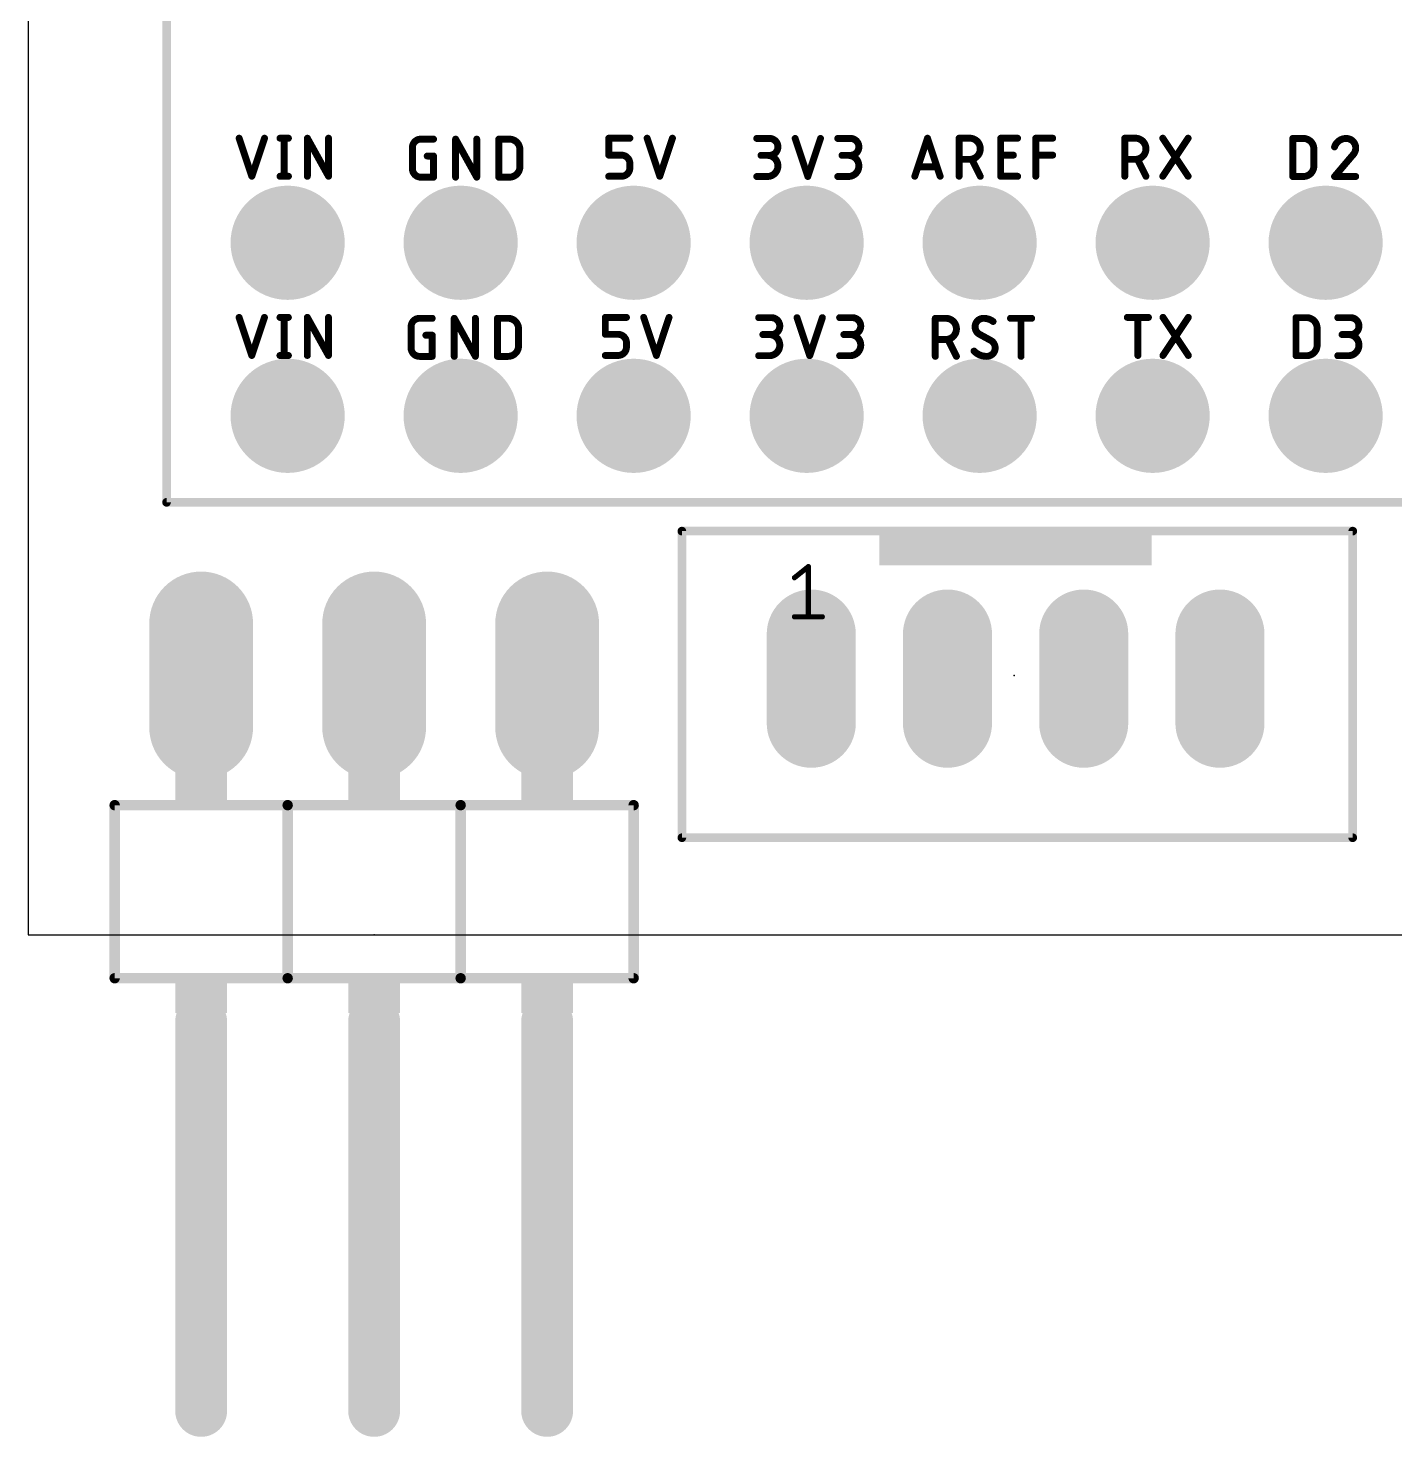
# Model space of a CAD drawing. Extents: x 0 to 2.49, y -0.29 to 2.34.
# Drawn here: x 0 to 0.79, y -0.29 to 0.524 of the extents above; entities that cross this region are included whole.
import ezdxf

# ---------------------------------------------------------------- set-up
doc = ezdxf.new("R2010")
doc.units = 0
for name, color, linetype in [('17', 110, 'CONTINUOUS'), ('20', 31, 'CONTINUOUS'), ('21', 253, 'CONTINUOUS'), ('23', 53, 'CONTINUOUS')]:
    doc.layers.add(name, color=color, linetype=linetype)

# ---------------------------------------------------------------- blocks, each defined once
blk = doc.blocks.new('ROUNDP')
at = {"const_width": 0.5}
blk.add_lwpolyline([(0, -0.25, 1), (0, 0.25, 1), (0, -0.25)], format="xyb", dxfattribs=at)
blk = doc.blocks.new('RECT')
blk.add_solid([(-0.5, -0.5), (0.5, -0.5), (-0.5, 0.5), (0.5, 0.5)])
blk = doc.blocks.new('LONGP100')
at = {"const_width": 1}
blk.add_lwpolyline([(-0.5, 0), (0.5, 0)], dxfattribs=at)
at = {"const_width": 0.5}
for points in [[(-0.5, 0.25, 1), (-0.5, -0.25)], [(0.5, -0.25, 1), (0.5, 0.25)]]:
    blk.add_lwpolyline(points, format="xyb", dxfattribs=at)

msp = doc.modelspace()

# ---------------------------------------------------------------- linework, layer by layer
at = {"layer": '20'}
for p, q in [((0, 2.149606), (0, 0)), ((0, 0), (2.487008, 0))]:
    msp.add_line(p, q, dxfattribs=at)
at = {"layer": '21'}
for points, const_width in [([(0.08, 0.25), (0.08, 1.027)], 0.005), ([(0.121957, 0.460424), (0.12929, 0.438424)], 0.004), ([(0.12929, 0.438424), (0.136624, 0.460424)], 0.004), ([(0.145566, 0.460424), (0.150454, 0.460424)], 0.004), ([(0.14801, 0.460424), (0.14801, 0.438424)], 0.004), ([(0.161399, 0.438424), (0.161399, 0.460424)], 0.004), ([(0.161399, 0.460424), (0.173621, 0.438424)], 0.004), ([(0.173621, 0.438424), (0.173621, 0.460424)], 0.004), ([(0.222113, 0.442787), (0.222113, 0.455009)], 0.004), ([(0.227002, 0.459898), (0.234335, 0.459898)], 0.004), ([(0.247073, 0.437898), (0.247073, 0.459898)], 0.004), ([(0.247073, 0.459898), (0.259295, 0.437898)], 0.004), ([(0.259295, 0.437898), (0.259295, 0.459898)], 0.004), ([(0.272033, 0.437898), (0.272033, 0.459898)], 0.004), ([(0.272033, 0.459898), (0.278144, 0.459898)], 0.004), ([(0.335592, 0.450646), (0.335592, 0.460424)], 0.004), ([(0.335592, 0.460424), (0.347814, 0.460424)], 0.004), ([(0.35777, 0.460424), (0.365103, 0.438424)], 0.004), ([(0.365103, 0.438424), (0.372436, 0.460424)], 0.004), ([(0.42117, 0.460293), (0.428503, 0.460293)], 0.004), ([(0.443348, 0.460293), (0.450681, 0.438293)], 0.004), ([(0.450681, 0.438293), (0.458014, 0.460293)], 0.004), ([(0.46797, 0.460293), (0.475303, 0.460293)], 0.004), ([(0.51252, 0.438424), (0.519853, 0.460424)], 0.004), ([(0.519853, 0.460424), (0.527187, 0.438424)], 0.004), ([(0.538142, 0.438424), (0.538142, 0.460424)], 0.004), ([(0.538142, 0.460424), (0.544254, 0.460424)], 0.004), ([(0.56217, 0.438424), (0.56217, 0.460424)], 0.004), ([(0.56217, 0.460424), (0.571947, 0.460424)], 0.004), ([(0.582449, 0.438424), (0.582449, 0.460424)], 0.004), ([(0.582449, 0.460424), (0.592227, 0.460424)], 0.004), ([(0.6339, 0.438424), (0.6339, 0.460424)], 0.004), ([(0.6339, 0.460424), (0.640011, 0.460424)], 0.004), ([(0.655857, 0.438424), (0.670524, 0.460424)], 0.004), ([(0.655857, 0.460424), (0.670524, 0.438424)], 0.004), ([(0.730975, 0.438293), (0.730975, 0.460293)], 0.004), ([(0.730975, 0.460293), (0.737086, 0.460293)], 0.004), ([(0.743197, 0.454182), (0.743197, 0.444404)], 0.004), ([(0.230668, 0.45012), (0.234335, 0.45012)], 0.004), ([(0.234335, 0.45012), (0.234335, 0.437898)], 0.004), ([(0.284255, 0.453787), (0.284255, 0.444009)], 0.004), ([(0.342925, 0.450646), (0.335592, 0.450646)], 0.004), ([(0.347814, 0.443313), (0.347814, 0.445757)], 0.004), ([(0.428503, 0.450515), (0.423614, 0.450515)], 0.004), ([(0.475303, 0.450515), (0.470414, 0.450515)], 0.004), ([(0.544254, 0.448202), (0.538142, 0.448202)], 0.004), ([(0.550365, 0.438424), (0.545476, 0.448202)], 0.004), ([(0.56217, 0.450646), (0.569503, 0.450646)], 0.004), ([(0.582449, 0.450646), (0.592227, 0.450646)], 0.004), ([(0.640011, 0.448202), (0.6339, 0.448202)], 0.004), ([(0.646122, 0.438424), (0.641233, 0.448202)], 0.004), ([(0.765544, 0.450515), (0.755155, 0.438293)], 0.004), ([(0.145566, 0.438424), (0.150454, 0.438424)], 0.004), ([(0.234335, 0.437898), (0.227002, 0.437898)], 0.004), ([(0.278144, 0.437898), (0.272033, 0.437898)], 0.004), ([(0.335592, 0.438424), (0.342925, 0.438424)], 0.004), ([(0.42117, 0.438293), (0.427281, 0.438293)], 0.004), ([(0.46797, 0.438293), (0.474081, 0.438293)], 0.004), ([(0.525353, 0.443924), (0.514353, 0.443924)], 0.004), ([(0.571947, 0.438424), (0.56217, 0.438424)], 0.004), ([(0.737086, 0.438293), (0.730975, 0.438293)], 0.004), ([(0.755155, 0.438293), (0.767377, 0.438293)], 0.004), ([(0.121928, 0.356873), (0.129261, 0.334873)], 0.004), ([(0.129261, 0.334873), (0.136595, 0.356873)], 0.004), ([(0.145537, 0.356873), (0.150426, 0.356873)], 0.004), ([(0.147981, 0.356873), (0.147981, 0.334873)], 0.004), ([(0.16137, 0.334873), (0.16137, 0.356873)], 0.004), ([(0.16137, 0.356873), (0.173592, 0.334873)], 0.004), ([(0.173592, 0.334873), (0.173592, 0.356873)], 0.004), ([(0.226229, 0.35635), (0.233562, 0.35635)], 0.004), ([(0.2463, 0.33435), (0.2463, 0.35635)], 0.004), ([(0.2463, 0.35635), (0.258522, 0.33435)], 0.004), ([(0.258522, 0.33435), (0.258522, 0.35635)], 0.004), ([(0.27126, 0.33435), (0.27126, 0.35635)], 0.004), ([(0.27126, 0.35635), (0.277371, 0.35635)], 0.004), ([(0.333627, 0.347095), (0.333627, 0.356873)], 0.004), ([(0.333627, 0.356873), (0.345849, 0.356873)], 0.004), ([(0.355805, 0.356873), (0.363138, 0.334873)], 0.004), ([(0.363138, 0.334873), (0.370471, 0.356873)], 0.004), ([(0.422248, 0.356742), (0.429581, 0.356742)], 0.004), ([(0.444426, 0.356742), (0.451759, 0.334742)], 0.004), ([(0.451759, 0.334742), (0.459092, 0.356742)], 0.004), ([(0.469048, 0.356742), (0.476381, 0.356742)], 0.004), ([(0.524357, 0.33435), (0.524357, 0.35635)], 0.004), ([(0.524357, 0.35635), (0.530468, 0.35635)], 0.004), ([(0.567817, 0.35635), (0.580039, 0.35635)], 0.004), ([(0.573928, 0.33435), (0.573928, 0.35635)], 0.004), ([(0.635348, 0.356873), (0.64757, 0.356873)], 0.004), ([(0.641459, 0.334873), (0.641459, 0.356873)], 0.004), ([(0.655966, 0.334873), (0.670632, 0.356873)], 0.004), ([(0.655966, 0.356873), (0.670632, 0.334873)], 0.004), ([(0.732854, 0.334742), (0.732854, 0.356742)], 0.004), ([(0.732854, 0.356742), (0.738965, 0.356742)], 0.004), ([(0.757034, 0.356742), (0.764367, 0.356742)], 0.004), ([(0.22134, 0.339239), (0.22134, 0.351461)], 0.004), ([(0.283482, 0.350239), (0.283482, 0.340461)], 0.004), ([(0.745076, 0.350631), (0.745076, 0.340853)], 0.004), ([(0.229896, 0.346572), (0.233562, 0.346572)], 0.004), ([(0.233562, 0.346572), (0.233562, 0.33435)], 0.004), ([(0.34096, 0.347095), (0.333627, 0.347095)], 0.004), ([(0.345849, 0.339762), (0.345849, 0.342206)], 0.004), ([(0.429581, 0.346964), (0.424692, 0.346964)], 0.004), ([(0.476381, 0.346964), (0.471492, 0.346964)], 0.004), ([(0.530468, 0.344128), (0.524357, 0.344128)], 0.004), ([(0.536579, 0.33435), (0.53169, 0.344128)], 0.004), ([(0.556534, 0.343517), (0.549812, 0.347183)], 0.004), ([(0.764367, 0.346964), (0.759478, 0.346964)], 0.004), ([(0.145537, 0.334873), (0.150426, 0.334873)], 0.004), ([(0.233562, 0.33435), (0.226229, 0.33435)], 0.004), ([(0.277371, 0.33435), (0.27126, 0.33435)], 0.004), ([(0.333627, 0.334873), (0.34096, 0.334873)], 0.004), ([(0.422248, 0.334742), (0.428359, 0.334742)], 0.004), ([(0.469048, 0.334742), (0.475159, 0.334742)], 0.004), ([(0.738965, 0.334742), (0.732854, 0.334742)], 0.004), ([(0.757034, 0.334742), (0.763145, 0.334742)], 0.004), ([(0.08, 0.25), (2.206, 0.25)], 0.005), ([(0.377874, 0.056201), (0.377874, 0.233366)], 0.005), ([(0.377874, 0.233366), (0.765669, 0.233366)], 0.005), ([(0.765669, 0.233366), (0.765669, 0.056201)], 0.005), ([(0.44294, 0.206426), (0.450996, 0.21287)], 0.003), ([(0.450996, 0.21287), (0.450996, 0.18387)], 0.003), ([(0.44294, 0.18387), (0.459051, 0.18387)], 0.003), ([(0.15, 0.075), (0.05, 0.075)], 0.006), ([(0.05, 0.075), (0.05, -0.025)], 0.006), ([(0.25, 0.075), (0.15, 0.075)], 0.006), ([(0.15, 0.075), (0.15, -0.025)], 0.006), ([(0.35, 0.075), (0.25, 0.075)], 0.006), ([(0.25, 0.075), (0.25, -0.025)], 0.006), ([(0.35, -0.025), (0.35, 0.075)], 0.006), ([(0.765669, 0.056201), (0.377874, 0.056201)], 0.005), ([(0.05, -0.025), (0.15, -0.025)], 0.006), ([(0.15, -0.025), (0.25, -0.025)], 0.006), ([(0.25, -0.025), (0.35, -0.025)], 0.006), ([(0.1, -0.275), (0.1, -0.05)], 0.03), ([(0.2, -0.275), (0.2, -0.05)], 0.03), ([(0.3, -0.275), (0.3, -0.05)], 0.03)]:
    msp.add_lwpolyline(points, dxfattribs=dict(at, const_width=const_width))
for points, const_width in [([(0.122906, 0.46074, 1), (0.121008, 0.460108)], 0.002), ([(0.137572, 0.460108, 1), (0.135675, 0.46074)], 0.002), ([(0.145566, 0.461424, 1), (0.145566, 0.459424)], 0.002), ([(0.14901, 0.460424, 1), (0.14701, 0.460424)], 0.002), ([(0.150454, 0.459424, 1), (0.150454, 0.461424)], 0.002), ([(0.162399, 0.460424, 1), (0.160399, 0.460424)], 0.002), ([(0.162273, 0.46091, 1), (0.160525, 0.459938)], 0.002), ([(0.174621, 0.460424, 1), (0.172621, 0.460424)], 0.002), ([(0.227002, 0.459898, 0.414206), (0.222113, 0.455009)], 0.004), ([(0.223113, 0.455009, 1), (0.221113, 0.455009)], 0.002), ([(0.221113, 0.455009, 1), (0.223113, 0.455009)], 0.002), ([(0.227002, 0.460898, 1), (0.227002, 0.458898)], 0.002), ([(0.227002, 0.458898, 1), (0.227002, 0.460898)], 0.002), ([(0.234335, 0.458898, 1), (0.234335, 0.460898)], 0.002), ([(0.248073, 0.459898, 1), (0.246073, 0.459898)], 0.002), ([(0.247947, 0.460384, 1), (0.246199, 0.459412)], 0.002), ([(0.260295, 0.459898, 1), (0.258295, 0.459898)], 0.002), ([(0.273033, 0.459898, 1), (0.271033, 0.459898)], 0.002), ([(0.272033, 0.460898, 1), (0.272033, 0.458898)], 0.002), ([(0.284255, 0.453787, 0.414219), (0.278144, 0.459898)], 0.004), ([(0.278144, 0.460898, 1), (0.278144, 0.458898)], 0.002), ([(0.278144, 0.458898, 1), (0.278144, 0.460898)], 0.002), ([(0.336592, 0.460424, 1), (0.334592, 0.460424)], 0.002), ([(0.335592, 0.461424, 1), (0.335592, 0.459424)], 0.002), ([(0.347814, 0.459424, 1), (0.347814, 0.461424)], 0.002), ([(0.358718, 0.46074, 1), (0.356821, 0.460108)], 0.002), ([(0.373385, 0.460108, 1), (0.371488, 0.46074)], 0.002), ([(0.42117, 0.461293, 1), (0.42117, 0.459293)], 0.002), ([(0.428503, 0.450515, 1), (0.428503, 0.460293)], 0.004), ([(0.428503, 0.461293, 1), (0.428503, 0.459293)], 0.002), ([(0.428503, 0.459293, 1), (0.428503, 0.461293)], 0.002), ([(0.444296, 0.460609, 1), (0.442399, 0.459977)], 0.002), ([(0.458963, 0.459977, 1), (0.457066, 0.460609)], 0.002), ([(0.46797, 0.461293, 1), (0.46797, 0.459293)], 0.002), ([(0.475303, 0.450515, 1), (0.475303, 0.460293)], 0.004), ([(0.475303, 0.461293, 1), (0.475303, 0.459293)], 0.002), ([(0.475303, 0.459293, 1), (0.475303, 0.461293)], 0.002), ([(0.520802, 0.46074, 1), (0.518905, 0.460108)], 0.002), ([(0.520802, 0.460108, 1), (0.518905, 0.46074)], 0.002), ([(0.539142, 0.460424, 1), (0.537142, 0.460424)], 0.002), ([(0.538142, 0.461424, 1), (0.538142, 0.459424)], 0.002), ([(0.544254, 0.448202, 1), (0.544254, 0.460424)], 0.004), ([(0.544254, 0.461424, 1), (0.544254, 0.459424)], 0.002), ([(0.544254, 0.459424, 1), (0.544254, 0.461424)], 0.002), ([(0.56317, 0.460424, 1), (0.56117, 0.460424)], 0.002), ([(0.56217, 0.461424, 1), (0.56217, 0.459424)], 0.002), ([(0.571947, 0.459424, 1), (0.571947, 0.461424)], 0.002), ([(0.583449, 0.460424, 1), (0.581449, 0.460424)], 0.002), ([(0.582449, 0.461424, 1), (0.582449, 0.459424)], 0.002), ([(0.592227, 0.459424, 1), (0.592227, 0.461424)], 0.002), ([(0.6349, 0.460424, 1), (0.6329, 0.460424)], 0.002), ([(0.6339, 0.461424, 1), (0.6339, 0.459424)], 0.002), ([(0.640011, 0.448202, 1), (0.640011, 0.460424)], 0.004), ([(0.640011, 0.461424, 1), (0.640011, 0.459424)], 0.002), ([(0.640011, 0.459424, 1), (0.640011, 0.461424)], 0.002), ([(0.656689, 0.460979, 1), (0.655025, 0.459869)], 0.002), ([(0.671356, 0.459869, 1), (0.669692, 0.460979)], 0.002), ([(0.731975, 0.460293, 1), (0.729975, 0.460293)], 0.002), ([(0.730975, 0.461293, 1), (0.730975, 0.459293)], 0.002), ([(0.743197, 0.454182, 0.414219), (0.737086, 0.460293)], 0.004), ([(0.737086, 0.461293, 1), (0.737086, 0.459293)], 0.002), ([(0.737086, 0.459293, 1), (0.737086, 0.461293)], 0.002), ([(0.744197, 0.454182, 1), (0.742197, 0.454182)], 0.002), ([(0.761877, 0.460293, 0.325185), (0.755155, 0.455404)], 0.004), ([(0.754204, 0.455712, 1), (0.756106, 0.455096)], 0.002), ([(0.767377, 0.454793, 0.414214), (0.761877, 0.460293)], 0.004), ([(0.761877, 0.461293, 1), (0.761877, 0.459293)], 0.002), ([(0.761877, 0.459293, 1), (0.761877, 0.461293)], 0.002), ([(0.765544, 0.450515, 0.205267), (0.767377, 0.454793)], 0.004), ([(0.768377, 0.454793, 1), (0.766377, 0.454793)], 0.002), ([(0.230668, 0.45112, 1), (0.230668, 0.44912)], 0.002), ([(0.235335, 0.45012, 1), (0.233335, 0.45012)], 0.002), ([(0.234335, 0.44912, 1), (0.234335, 0.45112)], 0.002), ([(0.285255, 0.453787, 1), (0.283255, 0.453787)], 0.002), ([(0.283255, 0.453787, 1), (0.285255, 0.453787)], 0.002), ([(0.335592, 0.451646, 1), (0.335592, 0.449646)], 0.002), ([(0.334592, 0.450646, 1), (0.336592, 0.450646)], 0.002), ([(0.347814, 0.445757, 0.414214), (0.342925, 0.450646)], 0.004), ([(0.342925, 0.451646, 1), (0.342925, 0.449646)], 0.002), ([(0.342925, 0.449646, 1), (0.342925, 0.451646)], 0.002), ([(0.348814, 0.445757, 1), (0.346814, 0.445757)], 0.002), ([(0.423614, 0.451515, 1), (0.423614, 0.449515)], 0.002), ([(0.427281, 0.438293, 1), (0.427281, 0.450515)], 0.004), ([(0.427281, 0.451515, 1), (0.427281, 0.449515)], 0.002), ([(0.428503, 0.451515, 1), (0.428503, 0.449515)], 0.002), ([(0.428503, 0.449515, 1), (0.428503, 0.451515)], 0.002), ([(0.470414, 0.451515, 1), (0.470414, 0.449515)], 0.002), ([(0.474081, 0.438293, 1), (0.474081, 0.450515)], 0.004), ([(0.474081, 0.451515, 1), (0.474081, 0.449515)], 0.002), ([(0.475303, 0.451515, 1), (0.475303, 0.449515)], 0.002), ([(0.475303, 0.449515, 1), (0.475303, 0.451515)], 0.002), ([(0.538142, 0.449202, 1), (0.538142, 0.447202)], 0.002), ([(0.544254, 0.449202, 1), (0.544254, 0.447202)], 0.002), ([(0.544254, 0.447202, 1), (0.544254, 0.449202)], 0.002), ([(0.54637, 0.448649, 1), (0.544581, 0.447754)], 0.002), ([(0.56217, 0.451646, 1), (0.56217, 0.449646)], 0.002), ([(0.569503, 0.449646, 1), (0.569503, 0.451646)], 0.002), ([(0.582449, 0.451646, 1), (0.582449, 0.449646)], 0.002), ([(0.592227, 0.449646, 1), (0.592227, 0.451646)], 0.002), ([(0.6339, 0.449202, 1), (0.6339, 0.447202)], 0.002), ([(0.640011, 0.449202, 1), (0.640011, 0.447202)], 0.002), ([(0.640011, 0.447202, 1), (0.640011, 0.449202)], 0.002), ([(0.642128, 0.448649, 1), (0.640339, 0.447754)], 0.002), ([(0.742197, 0.454182, 1), (0.744197, 0.454182)], 0.002), ([(0.764854, 0.451239, 1), (0.766233, 0.449791)], 0.002), ([(0.766306, 0.449868, 1), (0.764782, 0.451163)], 0.002), ([(0.766377, 0.454793, 1), (0.768377, 0.454793)], 0.002), ([(0.128342, 0.43874, 1), (0.130239, 0.438108)], 0.002), ([(0.128342, 0.438108, 1), (0.130239, 0.43874)], 0.002), ([(0.145566, 0.439424, 1), (0.145566, 0.437424)], 0.002), ([(0.150454, 0.437424, 1), (0.150454, 0.439424)], 0.002), ([(0.172747, 0.437938, 1), (0.174495, 0.43891)], 0.002), ([(0.222113, 0.442787, 0.414214), (0.227002, 0.437898)], 0.004), ([(0.223113, 0.442787, 1), (0.221113, 0.442787)], 0.002), ([(0.221113, 0.442787, 1), (0.223113, 0.442787)], 0.002), ([(0.227002, 0.438898, 1), (0.227002, 0.436898)], 0.002), ([(0.227002, 0.436898, 1), (0.227002, 0.438898)], 0.002), ([(0.234335, 0.436898, 1), (0.234335, 0.438898)], 0.002), ([(0.272033, 0.438898, 1), (0.272033, 0.436898)], 0.002), ([(0.278144, 0.437898, 0.414208), (0.284255, 0.444009)], 0.004), ([(0.278144, 0.438898, 1), (0.278144, 0.436898)], 0.002), ([(0.278144, 0.436898, 1), (0.278144, 0.438898)], 0.002), ([(0.285255, 0.444009, 1), (0.283255, 0.444009)], 0.002), ([(0.283255, 0.444009, 1), (0.285255, 0.444009)], 0.002), ([(0.335592, 0.439424, 1), (0.335592, 0.437424)], 0.002), ([(0.342925, 0.438424, 0.414206), (0.347814, 0.443313)], 0.004), ([(0.342925, 0.439424, 1), (0.342925, 0.437424)], 0.002), ([(0.342925, 0.437424, 1), (0.342925, 0.439424)], 0.002), ([(0.346814, 0.445757, 1), (0.348814, 0.445757)], 0.002), ([(0.348814, 0.443313, 1), (0.346814, 0.443313)], 0.002), ([(0.346814, 0.443313, 1), (0.348814, 0.443313)], 0.002), ([(0.364154, 0.43874, 1), (0.366052, 0.438108)], 0.002), ([(0.364154, 0.438108, 1), (0.366052, 0.43874)], 0.002), ([(0.42117, 0.439293, 1), (0.42117, 0.437293)], 0.002), ([(0.427281, 0.439293, 1), (0.427281, 0.437293)], 0.002), ([(0.427281, 0.437293, 1), (0.427281, 0.439293)], 0.002), ([(0.449732, 0.438609, 1), (0.45163, 0.437977)], 0.002), ([(0.449732, 0.437977, 1), (0.45163, 0.438609)], 0.002), ([(0.46797, 0.439293, 1), (0.46797, 0.437293)], 0.002), ([(0.474081, 0.439293, 1), (0.474081, 0.437293)], 0.002), ([(0.474081, 0.437293, 1), (0.474081, 0.439293)], 0.002), ([(0.511571, 0.43874, 1), (0.513469, 0.438108)], 0.002), ([(0.514353, 0.444924, 1), (0.514353, 0.442924)], 0.002), ([(0.525353, 0.442924, 1), (0.525353, 0.444924)], 0.002), ([(0.526238, 0.438108, 1), (0.528135, 0.43874)], 0.002), ([(0.54947, 0.437977, 1), (0.551259, 0.438871)], 0.002), ([(0.56217, 0.439424, 1), (0.56217, 0.437424)], 0.002), ([(0.571947, 0.437424, 1), (0.571947, 0.439424)], 0.002), ([(0.645228, 0.437977, 1), (0.647017, 0.438871)], 0.002), ([(0.655025, 0.438979, 1), (0.656689, 0.437869)], 0.002), ([(0.669692, 0.437869, 1), (0.671356, 0.438979)], 0.002), ([(0.730975, 0.439293, 1), (0.730975, 0.437293)], 0.002), ([(0.737086, 0.438293, 0.414208), (0.743197, 0.444404)], 0.004), ([(0.737086, 0.439293, 1), (0.737086, 0.437293)], 0.002), ([(0.737086, 0.437293, 1), (0.737086, 0.439293)], 0.002), ([(0.744197, 0.444404, 1), (0.742197, 0.444404)], 0.002), ([(0.742197, 0.444404, 1), (0.744197, 0.444404)], 0.002), ([(0.755155, 0.439293, 1), (0.755155, 0.437293)], 0.002), ([(0.754393, 0.438941, 1), (0.755917, 0.437645)], 0.002), ([(0.767377, 0.437293, 1), (0.767377, 0.439293)], 0.002), ([(0.14701, 0.438424, 1), (0.14901, 0.438424)], 0.002), ([(0.160399, 0.438424, 1), (0.162399, 0.438424)], 0.002), ([(0.172621, 0.438424, 1), (0.174621, 0.438424)], 0.002), ([(0.233335, 0.437898, 1), (0.235335, 0.437898)], 0.002), ([(0.246073, 0.437898, 1), (0.248073, 0.437898)], 0.002), ([(0.258295, 0.437898, 1), (0.260295, 0.437898)], 0.002), ([(0.258421, 0.437412, 1), (0.260169, 0.438384)], 0.002), ([(0.271033, 0.437898, 1), (0.273033, 0.437898)], 0.002), ([(0.537142, 0.438424, 1), (0.539142, 0.438424)], 0.002), ([(0.56117, 0.438424, 1), (0.56317, 0.438424)], 0.002), ([(0.581449, 0.438424, 1), (0.583449, 0.438424)], 0.002), ([(0.6329, 0.438424, 1), (0.6349, 0.438424)], 0.002), ([(0.729975, 0.438293, 1), (0.731975, 0.438293)], 0.002), ([(0.122877, 0.357189, 1), (0.120979, 0.356557)], 0.002), ([(0.137543, 0.356557, 1), (0.135646, 0.357189)], 0.002), ([(0.145537, 0.357873, 1), (0.145537, 0.355873)], 0.002), ([(0.148981, 0.356873, 1), (0.146981, 0.356873)], 0.002), ([(0.150426, 0.355873, 1), (0.150426, 0.357873)], 0.002), ([(0.16237, 0.356873, 1), (0.16037, 0.356873)], 0.002), ([(0.162244, 0.357359, 1), (0.160496, 0.356387)], 0.002), ([(0.174592, 0.356873, 1), (0.172592, 0.356873)], 0.002), ([(0.226229, 0.35635, 0.414206), (0.22134, 0.351461)], 0.004), ([(0.226229, 0.35735, 1), (0.226229, 0.35535)], 0.002), ([(0.226229, 0.35535, 1), (0.226229, 0.35735)], 0.002), ([(0.233562, 0.35535, 1), (0.233562, 0.35735)], 0.002), ([(0.2473, 0.35635, 1), (0.2453, 0.35635)], 0.002), ([(0.247174, 0.356836, 1), (0.245426, 0.355864)], 0.002), ([(0.259522, 0.35635, 1), (0.257522, 0.35635)], 0.002), ([(0.27226, 0.35635, 1), (0.27026, 0.35635)], 0.002), ([(0.27126, 0.35735, 1), (0.27126, 0.35535)], 0.002), ([(0.283482, 0.350239, 0.414219), (0.277371, 0.35635)], 0.004), ([(0.277371, 0.35735, 1), (0.277371, 0.35535)], 0.002), ([(0.277371, 0.35535, 1), (0.277371, 0.35735)], 0.002), ([(0.334627, 0.356873, 1), (0.332627, 0.356873)], 0.002), ([(0.333627, 0.357873, 1), (0.333627, 0.355873)], 0.002), ([(0.345849, 0.355873, 1), (0.345849, 0.357873)], 0.002), ([(0.356753, 0.357189, 1), (0.354856, 0.356557)], 0.002), ([(0.37142, 0.356557, 1), (0.369523, 0.357189)], 0.002), ([(0.422248, 0.357742, 1), (0.422248, 0.355742)], 0.002), ([(0.429581, 0.346964, 1), (0.429581, 0.356742)], 0.004), ([(0.429581, 0.357742, 1), (0.429581, 0.355742)], 0.002), ([(0.429581, 0.355742, 1), (0.429581, 0.357742)], 0.002), ([(0.445374, 0.357058, 1), (0.443477, 0.356426)], 0.002), ([(0.460041, 0.356426, 1), (0.458144, 0.357058)], 0.002), ([(0.469048, 0.357742, 1), (0.469048, 0.355742)], 0.002), ([(0.476381, 0.346964, 1), (0.476381, 0.356742)], 0.004), ([(0.476381, 0.357742, 1), (0.476381, 0.355742)], 0.002), ([(0.476381, 0.355742, 1), (0.476381, 0.357742)], 0.002), ([(0.525357, 0.35635, 1), (0.523357, 0.35635)], 0.002), ([(0.524357, 0.35735, 1), (0.524357, 0.35535)], 0.002), ([(0.530468, 0.344128, 1), (0.530468, 0.35635)], 0.004), ([(0.530468, 0.35735, 1), (0.530468, 0.35535)], 0.002), ([(0.530468, 0.35535, 1), (0.530468, 0.35735)], 0.002), ([(0.552257, 0.35635, 0.414221), (0.547368, 0.351461)], 0.004), ([(0.557757, 0.354517, 0.162271), (0.552257, 0.35635)], 0.004), ([(0.552257, 0.35735, 1), (0.552257, 0.35535)], 0.002), ([(0.552257, 0.35535, 1), (0.552257, 0.35735)], 0.002), ([(0.567817, 0.35735, 1), (0.567817, 0.35535)], 0.002), ([(0.574928, 0.35635, 1), (0.572928, 0.35635)], 0.002), ([(0.580039, 0.35535, 1), (0.580039, 0.35735)], 0.002), ([(0.635348, 0.357873, 1), (0.635348, 0.355873)], 0.002), ([(0.642459, 0.356873, 1), (0.640459, 0.356873)], 0.002), ([(0.64757, 0.355873, 1), (0.64757, 0.357873)], 0.002), ([(0.656798, 0.357428, 1), (0.655134, 0.356318)], 0.002), ([(0.671464, 0.356318, 1), (0.6698, 0.357428)], 0.002), ([(0.733854, 0.356742, 1), (0.731854, 0.356742)], 0.002), ([(0.732854, 0.357742, 1), (0.732854, 0.355742)], 0.002), ([(0.745076, 0.350631, 0.414219), (0.738965, 0.356742)], 0.004), ([(0.738965, 0.357742, 1), (0.738965, 0.355742)], 0.002), ([(0.738965, 0.355742, 1), (0.738965, 0.357742)], 0.002), ([(0.757034, 0.357742, 1), (0.757034, 0.355742)], 0.002), ([(0.764367, 0.346964, 1), (0.764367, 0.356742)], 0.004), ([(0.764367, 0.357742, 1), (0.764367, 0.355742)], 0.002), ([(0.764367, 0.355742, 1), (0.764367, 0.357742)], 0.002), ([(0.22234, 0.351461, 1), (0.22034, 0.351461)], 0.002), ([(0.22034, 0.351461, 1), (0.22234, 0.351461)], 0.002), ([(0.284482, 0.350239, 1), (0.282482, 0.350239)], 0.002), ([(0.282482, 0.350239, 1), (0.284482, 0.350239)], 0.002), ([(0.547368, 0.351461, 0.265556), (0.549812, 0.347183)], 0.004), ([(0.548368, 0.351461, 1), (0.546368, 0.351461)], 0.002), ([(0.546368, 0.351461, 1), (0.548368, 0.351461)], 0.002), ([(0.557157, 0.353717, 1), (0.558357, 0.355317)], 0.002), ([(0.746076, 0.350631, 1), (0.744076, 0.350631)], 0.002), ([(0.744076, 0.350631, 1), (0.746076, 0.350631)], 0.002), ([(0.229896, 0.347572, 1), (0.229896, 0.345572)], 0.002), ([(0.234562, 0.346572, 1), (0.232562, 0.346572)], 0.002), ([(0.233562, 0.345572, 1), (0.233562, 0.347572)], 0.002), ([(0.277371, 0.33435, 0.414208), (0.283482, 0.340461)], 0.004), ([(0.284482, 0.340461, 1), (0.282482, 0.340461)], 0.002), ([(0.333627, 0.348095, 1), (0.333627, 0.346095)], 0.002), ([(0.332627, 0.347095, 1), (0.334627, 0.347095)], 0.002), ([(0.345849, 0.342206, 0.414214), (0.34096, 0.347095)], 0.004), ([(0.34096, 0.348095, 1), (0.34096, 0.346095)], 0.002), ([(0.34096, 0.346095, 1), (0.34096, 0.348095)], 0.002), ([(0.346849, 0.342206, 1), (0.344849, 0.342206)], 0.002), ([(0.344849, 0.342206, 1), (0.346849, 0.342206)], 0.002), ([(0.424692, 0.347964, 1), (0.424692, 0.345964)], 0.002), ([(0.428359, 0.334742, 1), (0.428359, 0.346964)], 0.004), ([(0.428359, 0.347964, 1), (0.428359, 0.345964)], 0.002), ([(0.429581, 0.347964, 1), (0.429581, 0.345964)], 0.002), ([(0.429581, 0.345964, 1), (0.429581, 0.347964)], 0.002), ([(0.471492, 0.347964, 1), (0.471492, 0.345964)], 0.002), ([(0.475159, 0.334742, 1), (0.475159, 0.346964)], 0.004), ([(0.475159, 0.347964, 1), (0.475159, 0.345964)], 0.002), ([(0.476381, 0.347964, 1), (0.476381, 0.345964)], 0.002), ([(0.476381, 0.345964, 1), (0.476381, 0.347964)], 0.002), ([(0.524357, 0.345128, 1), (0.524357, 0.343128)], 0.002), ([(0.530468, 0.345128, 1), (0.530468, 0.343128)], 0.002), ([(0.530468, 0.343128, 1), (0.530468, 0.345128)], 0.002), ([(0.532585, 0.344575, 1), (0.530796, 0.34368)], 0.002), ([(0.550291, 0.348061, 1), (0.549333, 0.346305)], 0.002), ([(0.549304, 0.346322, 1), (0.55032, 0.348045)], 0.002), ([(0.558979, 0.339239, 0.265567), (0.556534, 0.343517)], 0.004), ([(0.557042, 0.344378, 1), (0.556027, 0.342655)], 0.002), ([(0.556055, 0.342639, 1), (0.557013, 0.344395)], 0.002), ([(0.738965, 0.334742, 0.414208), (0.745076, 0.340853)], 0.004), ([(0.746076, 0.340853, 1), (0.744076, 0.340853)], 0.002), ([(0.759478, 0.347964, 1), (0.759478, 0.345964)], 0.002), ([(0.763145, 0.334742, 1), (0.763145, 0.346964)], 0.004), ([(0.763145, 0.347964, 1), (0.763145, 0.345964)], 0.002), ([(0.764367, 0.347964, 1), (0.764367, 0.345964)], 0.002), ([(0.764367, 0.345964, 1), (0.764367, 0.347964)], 0.002), ([(0.128313, 0.335189, 1), (0.13021, 0.334557)], 0.002), ([(0.128313, 0.334557, 1), (0.13021, 0.335189)], 0.002), ([(0.145537, 0.335873, 1), (0.145537, 0.333873)], 0.002), ([(0.146981, 0.334873, 1), (0.148981, 0.334873)], 0.002), ([(0.150426, 0.333873, 1), (0.150426, 0.335873)], 0.002), ([(0.16037, 0.334873, 1), (0.16237, 0.334873)], 0.002), ([(0.172592, 0.334873, 1), (0.174592, 0.334873)], 0.002), ([(0.172718, 0.334387, 1), (0.174466, 0.335359)], 0.002), ([(0.22134, 0.339239, 0.414214), (0.226229, 0.33435)], 0.004), ([(0.22234, 0.339239, 1), (0.22034, 0.339239)], 0.002), ([(0.22034, 0.339239, 1), (0.22234, 0.339239)], 0.002), ([(0.226229, 0.33535, 1), (0.226229, 0.33335)], 0.002), ([(0.226229, 0.33335, 1), (0.226229, 0.33535)], 0.002), ([(0.232562, 0.33435, 1), (0.234562, 0.33435)], 0.002), ([(0.233562, 0.33335, 1), (0.233562, 0.33535)], 0.002), ([(0.2453, 0.33435, 1), (0.2473, 0.33435)], 0.002), ([(0.257522, 0.33435, 1), (0.259522, 0.33435)], 0.002), ([(0.257648, 0.333864, 1), (0.259396, 0.334836)], 0.002), ([(0.27126, 0.33535, 1), (0.27126, 0.33335)], 0.002), ([(0.27026, 0.33435, 1), (0.27226, 0.33435)], 0.002), ([(0.277371, 0.33535, 1), (0.277371, 0.33335)], 0.002), ([(0.277371, 0.33335, 1), (0.277371, 0.33535)], 0.002), ([(0.282482, 0.340461, 1), (0.284482, 0.340461)], 0.002), ([(0.333627, 0.335873, 1), (0.333627, 0.333873)], 0.002), ([(0.34096, 0.334873, 0.414206), (0.345849, 0.339762)], 0.004), ([(0.34096, 0.335873, 1), (0.34096, 0.333873)], 0.002), ([(0.34096, 0.333873, 1), (0.34096, 0.335873)], 0.002), ([(0.346849, 0.339762, 1), (0.344849, 0.339762)], 0.002), ([(0.344849, 0.339762, 1), (0.346849, 0.339762)], 0.002), ([(0.362189, 0.335189, 1), (0.364087, 0.334557)], 0.002), ([(0.362189, 0.334557, 1), (0.364087, 0.335189)], 0.002), ([(0.422248, 0.335742, 1), (0.422248, 0.333742)], 0.002), ([(0.428359, 0.335742, 1), (0.428359, 0.333742)], 0.002), ([(0.428359, 0.333742, 1), (0.428359, 0.335742)], 0.002), ([(0.45081, 0.335058, 1), (0.452708, 0.334426)], 0.002), ([(0.45081, 0.334426, 1), (0.452708, 0.335058)], 0.002), ([(0.469048, 0.335742, 1), (0.469048, 0.333742)], 0.002), ([(0.475159, 0.335742, 1), (0.475159, 0.333742)], 0.002), ([(0.475159, 0.333742, 1), (0.475159, 0.335742)], 0.002), ([(0.523357, 0.33435, 1), (0.525357, 0.33435)], 0.002), ([(0.535685, 0.333903, 1), (0.537474, 0.334797)], 0.002), ([(0.546757, 0.337406, 0.199996), (0.55409, 0.33435)], 0.004), ([(0.547467, 0.33811, 1), (0.546047, 0.336701)], 0.002), ([(0.55409, 0.33435, 0.414214), (0.558979, 0.339239)], 0.004), ([(0.55409, 0.33535, 1), (0.55409, 0.33335)], 0.002), ([(0.55409, 0.33335, 1), (0.55409, 0.33535)], 0.002), ([(0.559979, 0.339239, 1), (0.557979, 0.339239)], 0.002), ([(0.557979, 0.339239, 1), (0.559979, 0.339239)], 0.002), ([(0.572928, 0.33435, 1), (0.574928, 0.33435)], 0.002), ([(0.640459, 0.334873, 1), (0.642459, 0.334873)], 0.002), ([(0.655134, 0.335428, 1), (0.656798, 0.334318)], 0.002), ([(0.6698, 0.334318, 1), (0.671464, 0.335428)], 0.002), ([(0.732854, 0.335742, 1), (0.732854, 0.333742)], 0.002), ([(0.731854, 0.334742, 1), (0.733854, 0.334742)], 0.002), ([(0.738965, 0.335742, 1), (0.738965, 0.333742)], 0.002), ([(0.738965, 0.333742, 1), (0.738965, 0.335742)], 0.002), ([(0.744076, 0.340853, 1), (0.746076, 0.340853)], 0.002), ([(0.757034, 0.335742, 1), (0.757034, 0.333742)], 0.002), ([(0.763145, 0.335742, 1), (0.763145, 0.333742)], 0.002), ([(0.763145, 0.333742, 1), (0.763145, 0.335742)], 0.002), ([(0.08, 0.25125, 1), (0.08, 0.24875)], 0.0025), ([(0.07875, 0.25, 1), (0.08125, 0.25)], 0.0025), ([(0.379124, 0.233366, 1), (0.376624, 0.233366)], 0.0025), ([(0.377874, 0.234616, 1), (0.377874, 0.232116)], 0.0025), ([(0.766919, 0.233366, 1), (0.764419, 0.233366)], 0.0025), ([(0.765669, 0.232116, 1), (0.765669, 0.234616)], 0.0025), ([(0.451746, 0.21287, 1), (0.450246, 0.21287)], 0.0015), ([(0.451464, 0.212284, 1), (0.450527, 0.213456)], 0.0015), ([(0.442472, 0.207011, 1), (0.443409, 0.20584)], 0.0015), ([(0.44294, 0.18462, 1), (0.44294, 0.18312)], 0.0015), ([(0.450246, 0.18387, 1), (0.451746, 0.18387)], 0.0015), ([(0.459051, 0.18312, 1), (0.459051, 0.18462)], 0.0015), ([(0.05, 0.0765, 1), (0.05, 0.0735)], 0.003), ([(0.0515, 0.075, 1), (0.0485, 0.075)], 0.003), ([(0.15, 0.0765, 1), (0.15, 0.0735)], 0.003), ([(0.1515, 0.075, 1), (0.1485, 0.075)], 0.003), ([(0.15, 0.0735, 1), (0.15, 0.0765)], 0.003), ([(0.25, 0.0765, 1), (0.25, 0.0735)], 0.003), ([(0.2515, 0.075, 1), (0.2485, 0.075)], 0.003), ([(0.25, 0.0735, 1), (0.25, 0.0765)], 0.003), ([(0.3515, 0.075, 1), (0.3485, 0.075)], 0.003), ([(0.35, 0.0735, 1), (0.35, 0.0765)], 0.003), ([(0.377874, 0.057451, 1), (0.377874, 0.054951)], 0.0025), ([(0.376624, 0.056201, 1), (0.379124, 0.056201)], 0.0025), ([(0.764419, 0.056201, 1), (0.766919, 0.056201)], 0.0025), ([(0.765669, 0.054951, 1), (0.765669, 0.057451)], 0.0025), ([(0.05, -0.0235, 1), (0.05, -0.0265)], 0.003), ([(0.0485, -0.025, 1), (0.0515, -0.025)], 0.003), ([(0.15, -0.0235, 1), (0.15, -0.0265)], 0.003), ([(0.1485, -0.025, 1), (0.1515, -0.025)], 0.003), ([(0.15, -0.0265, 1), (0.15, -0.0235)], 0.003), ([(0.25, -0.0235, 1), (0.25, -0.0265)], 0.003), ([(0.2485, -0.025, 1), (0.2515, -0.025)], 0.003), ([(0.25, -0.0265, 1), (0.25, -0.0235)], 0.003), ([(0.3485, -0.025, 1), (0.3515, -0.025)], 0.003), ([(0.35, -0.0265, 1), (0.35, -0.0235)], 0.003), ([(0.1075, -0.05, 1), (0.0925, -0.05)], 0.015), ([(0.2075, -0.05, 1), (0.1925, -0.05)], 0.015), ([(0.3075, -0.05, 1), (0.2925, -0.05)], 0.015), ([(0.0925, -0.275, 1), (0.1075, -0.275)], 0.015), ([(0.1925, -0.275, 1), (0.2075, -0.275)], 0.015), ([(0.2925, -0.275, 1), (0.3075, -0.275)], 0.015)]:
    msp.add_lwpolyline(points, format="xyb", dxfattribs=dict(at, const_width=const_width))
at = {"layer": '23'}
for p in [(0.57, 0.15), (0.2, 0)]:
    msp.add_point(p, dxfattribs=at)

# ---------------------------------------------------------------- block references
at = {"layer": '17', "xscale": 0.066, "yscale": 0.066}
for p in [(0.15, 0.4), (0.15, 0.4), (0.25, 0.4), (0.25, 0.4), (0.35, 0.4), (0.35, 0.4), (0.45, 0.4), (0.45, 0.4), (0.55, 0.4), (0.55, 0.4), (0.65, 0.4), (0.65, 0.4), (0.75, 0.4), (0.75, 0.4), (0.15, 0.3), (0.15, 0.3), (0.25, 0.3), (0.25, 0.3), (0.35, 0.3), (0.35, 0.3), (0.45, 0.3), (0.45, 0.3), (0.55, 0.3), (0.55, 0.3), (0.65, 0.3), (0.65, 0.3), (0.75, 0.3), (0.75, 0.3)]:
    msp.add_blockref('ROUNDP', p, dxfattribs=at)
at = {"layer": '17', "rotation": 270}
for p, xscale, yscale in [((0.1, 0.15), 0.06, 0.06), ((0.1, 0.15), 0.06, 0.06), ((0.2, 0.15), 0.06, 0.06), ((0.2, 0.15), 0.06, 0.06), ((0.3, 0.15), 0.06, 0.06), ((0.3, 0.15), 0.06, 0.06), ((0.452677, 0.14813), 0.051496, 0.051496), ((0.452677, 0.14813), 0.051496, 0.051496), ((0.531417, 0.14813), 0.051496, 0.051496), ((0.531417, 0.14813), 0.051496, 0.051496), ((0.610157, 0.14813), 0.051496, 0.051496), ((0.610157, 0.14813), 0.051496, 0.051496), ((0.688898, 0.14813), 0.051496, 0.051496), ((0.688898, 0.14813), 0.051496, 0.051496)]:
    msp.add_blockref('LONGP100', p, dxfattribs=dict(at, xscale=xscale, yscale=yscale))
at = {"layer": '21', "rotation": 180}
for p, xscale, yscale in [((0.570787, 0.223524), 0.15748, 0.019685), ((0.1, 0.095), 0.03, 0.04), ((0.2, 0.095), 0.03, 0.04), ((0.3, 0.095), 0.03, 0.04), ((0.1, -0.035), 0.03, 0.02), ((0.2, -0.035), 0.03, 0.02), ((0.3, -0.035), 0.03, 0.02)]:
    msp.add_blockref('RECT', p, dxfattribs=dict(at, xscale=xscale, yscale=yscale))

doc.saveas('drawing.dxf')
